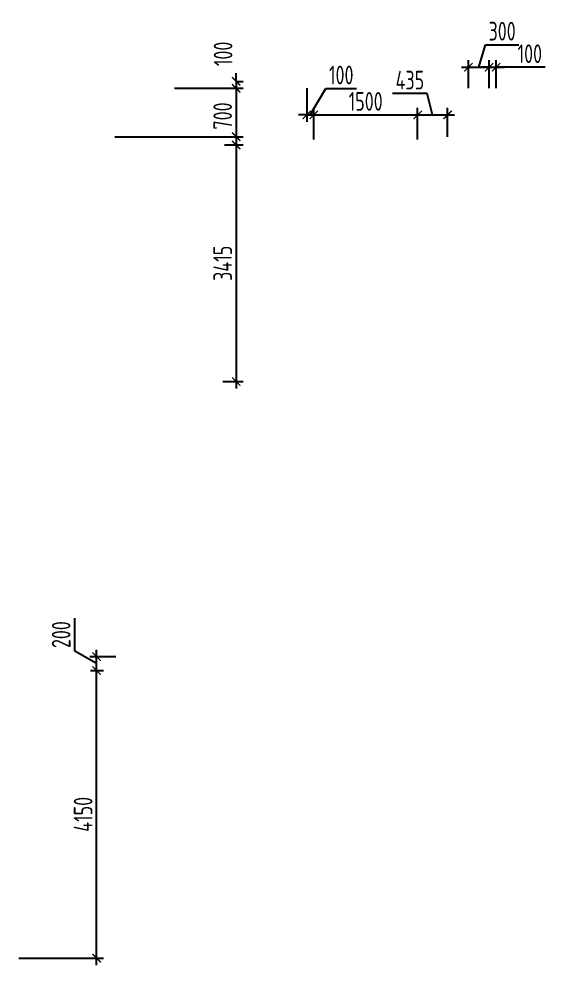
# Model space of a CAD drawing. Header units: millimetres. Extents: x -350007 to 535970, y -888 to 133718.
# Drawn here: x 85877 to 93561, y 66746 to 80399 of the extents above; entities that cross this region are included whole.
import ezdxf

# ---------------------------------------------------------------- set-up
doc = ezdxf.new("R2010")
doc.units = ezdxf.units.MM
doc.layers.add('АР_Размеры нов.', color=15, linetype='Continuous', lineweight=0)
doc.styles.add('ISOCPEUR', font='isocpeur.ttf', dxfattribs={"width": 0.7})
doc.dimstyles.new('R_100', dxfattribs={"dimtxt": 270, "dimasz": 120, "dimexe": 100, "dimexo": 0, "dimgap": 60, "dimtad": 1, "dimdec": 0, "dimrnd": 5, "dimzin": 0, "dimdsep": 46, "dimtxsty": 'ISOCPEUR', "dimblk": 'ARCHTICK', "dimcen": 0, "dimdle": 100, "dimclrd": 256, "dimclre": 256, "dimclrt": 256, "dimadec": 0, "dimazin": 0, "dimtfac": 2, "dimtdec": 0, "dimtofl": 0, "dimtmove": 1, "dimatfit": 3, "dimfxl": 1, "dimtvp": 3, "dimtolj": 1, "dimtzin": 0, "dimarcsym": 0})

# ---------------------------------------------------------------- blocks, each defined once
blk = doc.blocks.new('_ArchTick')
at = {"color": 0, "linetype": 'ByBlock', "const_width": 0.15}
blk.add_lwpolyline([(-0.5, -0.5), (0.5, 0.5)], dxfattribs=at)
blk = doc.blocks.new('*D2707')
at = {"layer": 'АР_Размеры нов.', "lineweight": -2, "ltscale": 100, "transparency": 16777216}
for p, q in [((90134, 78660), (90134, 79114)), ((91634, 78660), (91634, 79114)), ((90034, 79014), (91734, 79014))]:
    blk.add_line(p, q, dxfattribs=at)
at = {"layer": 'АР_Размеры нов.', "lineweight": -2, "ltscale": 100, "transparency": 16777216, "xscale": 120, "yscale": 120, "zscale": 120, "rotation": 180}
blk.add_blockref('_ArchTick', (90134, 79014), dxfattribs=at)
at = {"layer": 'АР_Размеры нов.', "lineweight": -2, "ltscale": 100, "transparency": 16777216, "xscale": 120, "yscale": 120, "zscale": 120}
blk.add_blockref('_ArchTick', (91634, 79014), dxfattribs=at)
at = {"layer": 'АР_Размеры нов.', "ltscale": 100, "transparency": 16777216, "insert": (90884, 79209), "char_height": 270, "attachment_point": 5, "style": 'ISOCPEUR'}
blk.add_mtext('\\A1;1500', dxfattribs=at)
blk = doc.blocks.new('*D2132')
at = {"layer": 'АР_Размеры нов.', "lineweight": -2, "ltscale": 500, "transparency": 16777216}
for p, q in [((86999, 66746), (86999, 71096)), ((86911, 70996), (87099, 70996)), ((85877, 66846), (87099, 66846))]:
    blk.add_line(p, q, dxfattribs=at)
at = {"layer": 'АР_Размеры нов.', "lineweight": -2, "ltscale": 500, "transparency": 16777216, "xscale": 120, "yscale": 120, "zscale": 120}
for p, rotation in [((86999, 70996), 90), ((86999, 66846), 270)]:
    blk.add_blockref('_ArchTick', p, dxfattribs=dict(at, rotation=rotation))
at = {"layer": 'АР_Размеры нов.', "lineweight": 13, "ltscale": 500, "transparency": 16777216, "insert": (86804, 68921), "char_height": 270, "attachment_point": 5, "rotation": 90, "style": 'ISOCPEUR'}
blk.add_mtext('\\A1;4150', dxfattribs=at)
blk = doc.blocks.new('*D2133')
at = {"layer": 'АР_Размеры нов.', "lineweight": -2, "ltscale": 500, "transparency": 16777216}
for p, q in [((86682, 71274), (86682, 71753)), ((86999, 71096), (86682, 71274)), ((86999, 70896), (86999, 71296)), ((87277, 71196), (86899, 71196)), ((86911, 70996), (87099, 70996))]:
    blk.add_line(p, q, dxfattribs=at)
at = {"layer": 'АР_Размеры нов.', "lineweight": -2, "ltscale": 500, "transparency": 16777216, "xscale": 120, "yscale": 120, "zscale": 120}
for p, rotation in [((86999, 71196), 90), ((86999, 70996), 270)]:
    blk.add_blockref('_ArchTick', p, dxfattribs=dict(at, rotation=rotation))
at = {"layer": 'АР_Размеры нов.', "lineweight": 13, "ltscale": 500, "transparency": 16777216, "insert": (86487, 71514), "char_height": 270, "attachment_point": 5, "rotation": 90, "style": 'ISOCPEUR'}
blk.add_mtext('\\A1;200', dxfattribs=at)
blk = doc.blocks.new('*D2157')
at = {"layer": 'АР_Размеры нов.', "lineweight": -2, "ltscale": 500, "transparency": 16777216}
for p, q in [((91771, 79321), (91273, 79321)), ((91851, 79014), (91771, 79321)), ((91634, 78660), (91634, 79114)), ((92067, 78700), (92067, 79114)), ((91534, 79014), (92167, 79014))]:
    blk.add_line(p, q, dxfattribs=at)
at = {"layer": 'АР_Размеры нов.', "lineweight": -2, "ltscale": 500, "transparency": 16777216, "xscale": 120, "yscale": 120, "zscale": 120, "rotation": 180}
blk.add_blockref('_ArchTick', (91634, 79014), dxfattribs=at)
at = {"layer": 'АР_Размеры нов.', "lineweight": -2, "ltscale": 500, "transparency": 16777216, "xscale": 120, "yscale": 120, "zscale": 120}
blk.add_blockref('_ArchTick', (92067, 79014), dxfattribs=at)
at = {"layer": 'АР_Размеры нов.', "lineweight": 13, "ltscale": 500, "transparency": 16777216, "insert": (91522, 79516), "char_height": 270, "attachment_point": 5, "style": 'ISOCPEUR'}
blk.add_mtext('\\A1;435', dxfattribs=at)
blk = doc.blocks.new('*D2158')
at = {"layer": 'АР_Размеры нов.', "lineweight": -2, "ltscale": 500, "transparency": 16777216}
for p, q in [((89014, 79498), (89014, 78600)), ((88123, 79398), (89114, 79398)), ((87260, 78700), (89114, 78700))]:
    blk.add_line(p, q, dxfattribs=at)
at = {"layer": 'АР_Размеры нов.', "lineweight": -2, "ltscale": 500, "transparency": 16777216, "xscale": 120, "yscale": 120, "zscale": 120}
for p, rotation in [((89014, 79398), 90), ((89014, 78700), 270)]:
    blk.add_blockref('_ArchTick', p, dxfattribs=dict(at, rotation=rotation))
at = {"layer": 'АР_Размеры нов.', "lineweight": 13, "ltscale": 500, "transparency": 16777216, "insert": (88819, 78999), "char_height": 270, "attachment_point": 5, "rotation": 90, "style": 'ISOCPEUR'}
blk.add_mtext('\\A1;700', dxfattribs=at)
blk = doc.blocks.new('*D2159')
at = {"layer": 'АР_Размеры нов.', "lineweight": -2, "ltscale": 500, "transparency": 16777216}
for p, q in [((89014, 79498), (89014, 79618)), ((89014, 79498), (89114, 79498)), ((89014, 79398), (89114, 79398)), ((89014, 79398), (89014, 79278))]:
    blk.add_line(p, q, dxfattribs=at)
at = {"layer": 'АР_Размеры нов.', "lineweight": -2, "ltscale": 500, "transparency": 16777216, "xscale": 120, "yscale": 120, "zscale": 120}
for p, rotation in [((89014, 79498), 270), ((89014, 79398), 90)]:
    blk.add_blockref('_ArchTick', p, dxfattribs=dict(at, rotation=rotation))
at = {"layer": 'АР_Размеры нов.', "lineweight": 13, "ltscale": 500, "transparency": 16777216, "insert": (88825, 79895), "char_height": 270, "attachment_point": 5, "rotation": 90, "style": 'ISOCPEUR'}
blk.add_mtext('\\A1;100', dxfattribs=at)
blk = doc.blocks.new('*D2167')
at = {"layer": 'АР_Размеры нов.', "lineweight": -2, "ltscale": 500, "transparency": 16777216}
for p, q in [((92517, 79702), (92615, 80027)), ((92615, 80027), (93094, 80027)), ((92367, 79398), (92367, 79802)), ((92667, 79398), (92667, 79802)), ((92267, 79702), (92767, 79702))]:
    blk.add_line(p, q, dxfattribs=at)
at = {"layer": 'АР_Размеры нов.', "lineweight": -2, "ltscale": 500, "transparency": 16777216, "xscale": 120, "yscale": 120, "zscale": 120, "rotation": 180}
blk.add_blockref('_ArchTick', (92367, 79702), dxfattribs=at)
at = {"layer": 'АР_Размеры нов.', "lineweight": -2, "ltscale": 500, "transparency": 16777216, "xscale": 120, "yscale": 120, "zscale": 120}
blk.add_blockref('_ArchTick', (92667, 79702), dxfattribs=at)
at = {"layer": 'АР_Размеры нов.', "lineweight": 13, "ltscale": 500, "transparency": 16777216, "insert": (92854, 80222), "char_height": 270, "attachment_point": 5, "style": 'ISOCPEUR'}
blk.add_mtext('\\A1;300', dxfattribs=at)
blk = doc.blocks.new('*D2168')
at = {"layer": 'АР_Размеры нов.', "lineweight": -2, "ltscale": 500, "transparency": 16777216}
for p, q in [((92667, 79398), (92667, 79802)), ((92767, 79398), (92767, 79802)), ((92667, 79702), (92547, 79702)), ((92667, 79702), (92767, 79702)), ((92767, 79702), (92887, 79702)), ((93475, 79702), (92767, 79702))]:
    blk.add_line(p, q, dxfattribs=at)
at = {"layer": 'АР_Размеры нов.', "lineweight": -2, "ltscale": 500, "transparency": 16777216, "xscale": 120, "yscale": 120, "zscale": 120}
blk.add_blockref('_ArchTick', (92667, 79702), dxfattribs=at)
at = {"layer": 'АР_Размеры нов.', "lineweight": -2, "ltscale": 500, "transparency": 16777216, "xscale": 120, "yscale": 120, "zscale": 120, "rotation": 180}
blk.add_blockref('_ArchTick', (92767, 79702), dxfattribs=at)
at = {"layer": 'АР_Размеры нов.', "lineweight": 13, "ltscale": 500, "transparency": 16777216, "insert": (93254, 79897), "char_height": 270, "attachment_point": 5, "style": 'ISOCPEUR'}
blk.add_mtext('\\A1;100', dxfattribs=at)
blk = doc.blocks.new('*D2169')
at = {"layer": 'АР_Размеры нов.', "lineweight": -2, "ltscale": 500, "transparency": 16777216}
for p, q in [((90034, 79398), (90034, 78914)), ((90084, 79014), (90310, 79395)), ((90310, 79395), (90752, 79395)), ((90134, 78660), (90134, 79114)), ((90034, 79014), (89914, 79014)), ((90134, 79014), (90034, 79014)), ((90134, 79014), (90254, 79014))]:
    blk.add_line(p, q, dxfattribs=at)
at = {"layer": 'АР_Размеры нов.', "lineweight": -2, "ltscale": 500, "transparency": 16777216, "xscale": 120, "yscale": 120, "zscale": 120}
blk.add_blockref('_ArchTick', (90034, 79014), dxfattribs=at)
at = {"layer": 'АР_Размеры нов.', "lineweight": -2, "ltscale": 500, "transparency": 16777216, "xscale": 120, "yscale": 120, "zscale": 120, "rotation": 180}
blk.add_blockref('_ArchTick', (90134, 79014), dxfattribs=at)
at = {"layer": 'АР_Размеры нов.', "lineweight": 13, "ltscale": 500, "transparency": 16777216, "insert": (90531, 79590), "char_height": 270, "attachment_point": 5, "style": 'ISOCPEUR'}
blk.add_mtext('\\A1;100', dxfattribs=at)
blk = doc.blocks.new('*D2170')
at = {"layer": 'АР_Размеры нов.', "lineweight": -2, "ltscale": 500, "transparency": 16777216}
for p, q in [((89014, 78680), (89014, 75066)), ((88843, 78580), (89114, 78580)), ((88821, 75166), (89114, 75166))]:
    blk.add_line(p, q, dxfattribs=at)
at = {"layer": 'АР_Размеры нов.', "lineweight": -2, "ltscale": 500, "transparency": 16777216, "xscale": 120, "yscale": 120, "zscale": 120}
for p, rotation in [((89014, 78580), 90), ((89014, 75166), 270)]:
    blk.add_blockref('_ArchTick', p, dxfattribs=dict(at, rotation=rotation))
at = {"layer": 'АР_Размеры нов.', "lineweight": 13, "ltscale": 500, "transparency": 16777216, "insert": (88819, 76873), "char_height": 270, "attachment_point": 5, "rotation": 90, "style": 'ISOCPEUR'}
blk.add_mtext('\\A1;3415', dxfattribs=at)

msp = doc.modelspace()

# ---------------------------------------------------------------- dimensions: what is measured, and where the dimension line sits
at = {"layer": 'АР_Размеры нов.', "lineweight": 13, "ltscale": 500}
dim = msp.add_linear_dim(base=(92667.3, 79702.1), p1=(92367.4, 79398.5), p2=(92667.3, 79398.4), dimstyle='R_100', override={"dimpost": '\\X'}, dxfattribs=at)
dim.commit()
dim.dimension.update_dxf_attribs({"geometry": '*D2167', "text_midpoint": (92674.9, 80222.1)})
for base, p1, p2, picture, middle in [((89014.3, 79498.5), (89014.3, 79398.5), (89014.3, 79498.5), '*D2159', (89020.4, 79895.3)), ((89014.3, 78700.3), (88122.6, 79398.5), (87260.3, 78700.3), '*D2158', (89014.3, 78999.4)), ((86998.7, 71195.7), (86910.9, 70995.7), (87276.8, 71195.7), '*D2133', (86681.5, 71334.2))]:
    dim = msp.add_linear_dim(base=base, p1=p1, p2=p2, angle=90, dimstyle='R_100', override={"dimpost": '\\X'}, dxfattribs=at)
    dim.commit()
    dim.dimension.update_dxf_attribs({"geometry": picture, "text_midpoint": middle, "dimtype": 160})
for base, p1, p2, override, picture, middle in [((92767.3, 79702.1), (92667.3, 79398.4), (92767.3, 79398.4), {"dimpost": '\\X'}, '*D2168', (93254.3, 79624.8)), ((90033.8, 79013.9), (90133.8, 78660.4), (90033.8, 79398.4), {"dimpost": '\\X', "dimfxl": 2.5, "dimarcsym": 1}, '*D2169', (90370.3, 79395.4)), ((92067.5, 79013.9), (91633.7, 78660.4), (92067.5, 78700.3), {"dimpost": '\\X', "dimfxl": 2.5, "dimarcsym": 1}, '*D2157', (91711.2, 79320.6))]:
    dim = msp.add_linear_dim(base=base, p1=p1, p2=p2, dimstyle='R_100', override=override, dxfattribs=at)
    dim.commit()
    dim.dimension.update_dxf_attribs({"geometry": picture, "text_midpoint": middle, "dimtype": 160})
at = {"layer": 'АР_Размеры нов.', "ltscale": 100}
dim = msp.add_linear_dim(base=(91633.7, 79013.9), p1=(90133.8, 78660.4), p2=(91633.7, 78660.4), dimstyle='R_100', override={"dimpost": '\\X', "dimfxl": 2.5, "dimarcsym": 1}, dxfattribs=at)
dim.commit()
dim.dimension.update_dxf_attribs({"geometry": '*D2707', "text_midpoint": (90883.8, 79208.9)})
at = {"layer": 'АР_Размеры нов.', "lineweight": 13, "ltscale": 500}
for base, p1, p2, picture, middle in [((89014.3, 75165.7), (88842.6, 78580.3), (88821.3, 75165.7), '*D2170', (88819.3, 76873)), ((86998.7, 70995.7), (85876.9, 66845.7), (86910.9, 70995.7), '*D2132', (86803.7, 68920.7))]:
    dim = msp.add_linear_dim(base=base, p1=p1, p2=p2, angle=90, dimstyle='R_100', override={"dimpost": '\\X'}, dxfattribs=at)
    dim.commit()
    dim.dimension.update_dxf_attribs({"geometry": picture, "text_midpoint": middle})

doc.saveas('drawing.dxf')
